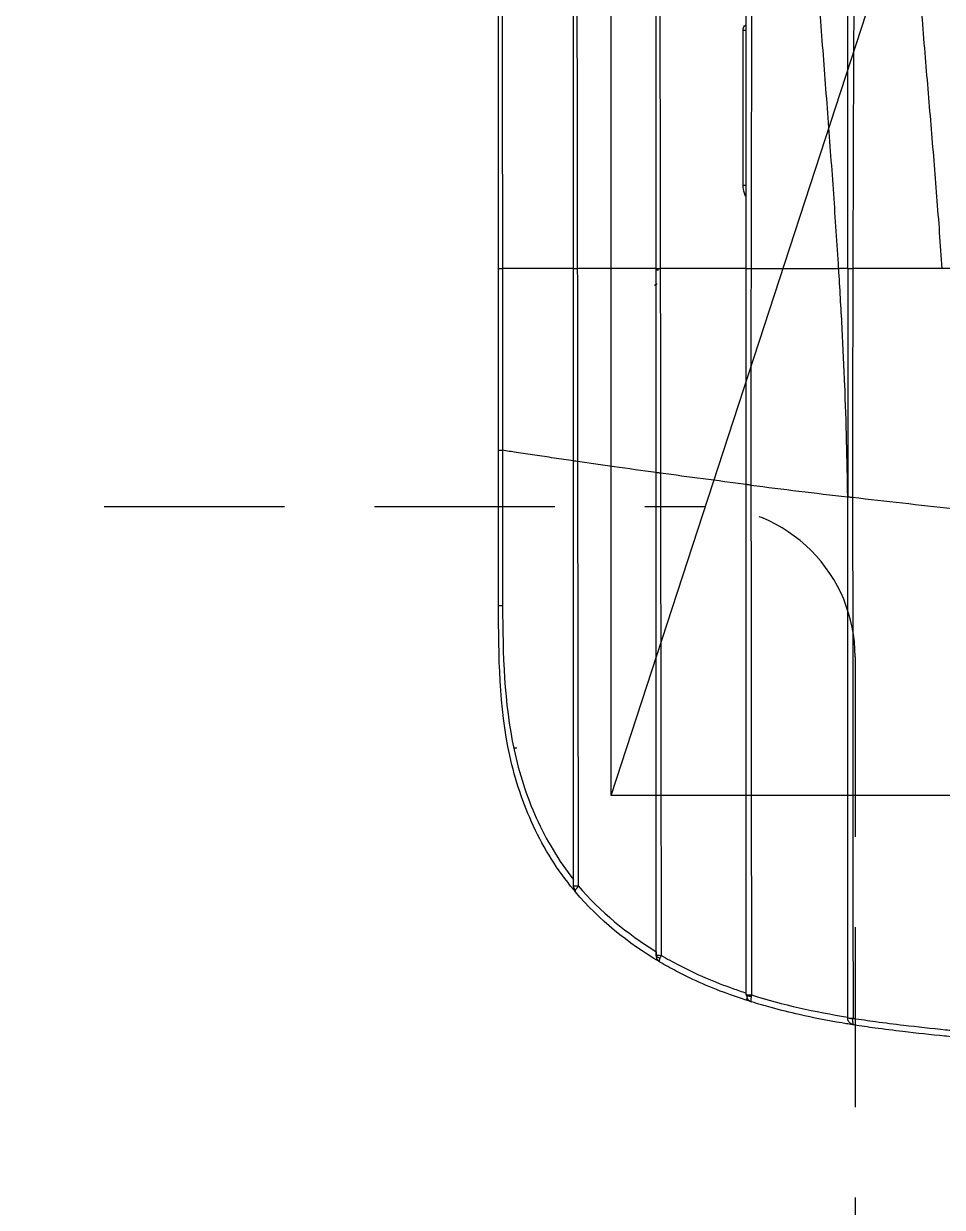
# Model space of a CAD drawing. Header units: millimetres. Extents: x 204923 to 257123, y 77248 to 107783.
# Drawn here: x 219241.4 to 219363.7, y 94981 to 95138.7 of the extents above; entities that cross this region are included whole.
import ezdxf

# ---------------------------------------------------------------- set-up
doc = ezdxf.new("R2010")
doc.units = ezdxf.units.MM
doc.header["$LTSCALE"] = 30
doc.linetypes.add('DH-HID2', pattern=[1.2, 0.8, -0.4])
doc.linetypes.add('HIDDEN', pattern=[9.525, 6.35, -3.175])
doc.layers.add('FU-FURM', color=251, linetype='DH-HID2')
doc.layers.add('도면층8', color=8, linetype='Continuous')

# ---------------------------------------------------------------- blocks, each defined once
blk = doc.blocks.new('*U221')
at = {"color": 1, "linetype": 'HIDDEN'}
blk.add_line((1479.94, 14.99), (39.94, 484.99), dxfattribs=at)
at = {"color": 8}
for p, q in [((1428.36, 33), (1428.35, 33)), ((1435.34, 21), (1435.34, 21)), ((1501.24, 21), (1501.24, 21)), ((1473.57, 2.11), (1473.57, 2.44))]:
    blk.add_line(p, q, dxfattribs=at)
at = {"color": 1, "linetype": 'HIDDEN'}
blk.add_lwpolyline([(1479.94, 484.99), (1479.94, 14.99), (39.94, 14.99), (39.94, 484.99)], close=True, dxfattribs=at)
at = {"color": 8}
for centre, major_axis, ratio, start_param, end_param in [((1509.49, 47.3), (0, -0.8), 0.119511, 0, 1.46681), ((1509.5, 47.3), (0, 0.8), 0.145746, 3.141593, 4.60462), ((1506.41, 33.8), (0, -0.8), 0.09375, 0, 1.435998), ((1506.45, 33.8), (0, -0.8), 0.265872, 0, 1.386436), ((1377.99, 32.65), (0, 0.3), 0.022602, 4.431318, 6.283185), ((1398.64, 32.65), (0, 0.3), 0.032103, 4.44044, 6.283185), ((1409.94, 21.05), (0, -0.6), 0.028131, 4.389048, 4.795946), ((1409.96, 21.05), (0.004, -0.6), 0.025903, 4.388882, 4.795863), ((1412, 20.87), (-0.187, 0.235), 0.183787, 0, 1.840109), ((1501.16, 21.8), (0, -0.8), 0.065781, 0, 1.396113), ((1501.24, 21.8), (0, 0.8), 0.414276, 3.141593, 4.358439), ((1491.93, 10.8), (0, -0.8), 0.036559, 0, 1.335493), ((1492.11, 10.8), (0, 0.8), 0.561889, 3.141593, 4.019869)]:
    blk.add_ellipse(centre, major_axis=major_axis, ratio=ratio, start_param=start_param, end_param=end_param, dxfattribs=at)
for points, degree in [([(1409.74, 60.5), (1409.74, 60.02), (1409.74, 59.56), (1409.74, 59.09)], 3), ([(1441.74, 60.5), (1441.26, 56.03), (1440.76, 51.56), (1440.25, 47.16)], 3), ([(1510.48, 47.35), (1510.43, 47.06), (1510.39, 46.78), (1510.34, 46.5)], 3), ([(1395.33, 46.5), (1388.22, 46.5), (1381.1, 46.5), (1373.98, 46.5)], 3), ([(1396.54, 46.5), (1396.14, 46.5), (1395.73, 46.5), (1395.33, 46.5)], 3), ([(1409.74, 47.19), (1419.92, 47.16), (1430.08, 47.15), (1440.25, 47.16)], 3), ([(1409.74, 46.5), (1409.74, 46.09), (1409.74, 45.69), (1409.74, 45.3)], 3), ([(1409.74, 46.5), (1417.8, 46.5), (1425.85, 46.5), (1433.9, 46.5)], 3), ([(1433.9, 46.5), (1434.85, 46.5), (1435.8, 46.5), (1436.75, 46.5)], 3), ([(1436.75, 46.5), (1437.89, 46.5), (1439.03, 46.5), (1440.16, 46.5)], 3), ([(1438.59, 33.62), (1439.13, 37.84), (1439.65, 42.16), (1440.16, 46.5)], 3), ([(1440.16, 46.5), (1440.16, 46.5)], 1), ([(1509.49, 46.5), (1486.44, 46.5), (1463.32, 46.5), (1440.16, 46.5)], 3), ([(1440.25, 47.16), (1463.41, 47.17), (1486.53, 47.19), (1509.59, 47.22)], 3), ([(1506.49, 33.69), (1507.8, 37.86), (1508.74, 42.17), (1509.44, 46.5)], 3), ([(1509.5, 46.5), (1509.49, 46.5), (1509.49, 46.5), (1509.49, 46.5)], 3), ([(1509.59, 47.22), (1509.59, 47.22), (1509.6, 47.21), (1509.61, 47.21)], 3), ([(1409.74, 33.63), (1419.36, 33.61), (1428.98, 33.61), (1438.59, 33.62)], 3), ([(1438.59, 33.62), (1461.25, 33.63), (1483.89, 33.66), (1506.49, 33.69)], 3), ([(1506.49, 33.69), (1506.55, 33.68), (1506.6, 33.67), (1506.66, 33.65)], 3), ([(1507.18, 33), (1507.18, 33.01), (1507.08, 33.05), (1506.91, 33.11)], 3), ([(1409.74, 33), (1379.01, 33), (1348.26, 33), (1317.52, 33)], 3), ([(1377.99, 32.95), (1384.88, 32.95), (1391.76, 32.95), (1398.64, 32.95)], 3), ([(1409.74, 33), (1409.74, 29.11), (1409.74, 25.23), (1409.74, 21.54)], 3), ([(1438.5, 33), (1428.92, 33), (1419.33, 33), (1409.74, 33)], 3), ([(1438.5, 33), (1438.01, 29.13), (1437.5, 25.3), (1437, 21.57)], 3), ([(1438.5, 33), (1438.5, 33)], 1), ([(1506.41, 33), (1483.81, 33), (1461.17, 33), (1438.5, 33)], 3), ([(1506.45, 33), (1506.44, 33), (1506.43, 33), (1506.41, 33)], 3), ([(1409.74, 21), (1409.74, 21), (1409.74, 21.23), (1409.74, 21.54)], 3), ([(1436.91, 21), (1427.86, 21), (1418.8, 21), (1409.74, 21)], 3), ([(1409.93, 21.24), (1409.93, 21.24), (1409.94, 21.24), (1409.94, 21.24)], 3), ([(1436.91, 21), (1436.91, 21)], 1), ([(1491.96, 10.61), (1495.4, 13.56), (1498.31, 17.12), (1500.72, 21)], 3), ([(1502.09, 21.49), (1499.61, 17.25), (1496.48, 13.38), (1492.75, 10.24)], 3), ([(1501.21, 21.66), (1501.33, 21.61), (1501.45, 21.56), (1501.55, 21.52)], 3), ([(1409.74, 10), (1409.74, 10), (1409.74, 10.2), (1409.74, 10.49)], 3), ([(1435.36, 10), (1426.82, 10), (1418.28, 10), (1409.74, 10)], 3), ([(1435.36, 10), (1435.36, 10)], 1), ([(1409.74, 0), (1409.74, 0), (1409.74, 0.2), (1409.74, 0.51)], 3), ([(1433.94, 0), (1425.87, 0), (1417.81, 0), (1409.74, 0)], 3), ([(1433.94, 0), (1433.95, 0), (1433.95, 0.21), (1433.95, 0.52)], 3), ([(1454.62, 0), (1454.62, 0), (1454.62, 0.21), (1454.62, 0.54)], 3)]:
    blk.add_open_spline(points, degree=degree, dxfattribs=at)
for points, knots in [([(1509.59, 47.22), (1509.74, 48.22), (1509.89, 49.22), (1510.2, 51.46), (1510.35, 52.7), (1510.72, 55.81), (1510.92, 57.68), (1511.14, 59.87), (1511.17, 60.18), (1511.2, 60.5), (1511.2, 60.5), (1511.2, 60.5)], [0, 0, 0, 0, 0.227114, 0.227114, 0.507581, 0.507581, 0.928515, 0.928515, 0.999968, 0.999968, 1, 1, 1, 1]), ([(1512.16, 61.35), (1512.13, 61.07), (1512.1, 60.78), (1512.04, 60.14), (1512, 59.77), (1511.78, 57.56), (1511.58, 55.7), (1511.22, 52.62), (1511.06, 51.38), (1510.77, 49.21), (1510.63, 48.28), (1510.48, 47.35)], [0, 0, 0, 0, 0.060502, 0.060502, 0.138457, 0.138457, 0.534383, 0.534383, 0.798681, 0.798681, 1, 1, 1, 1]), ([(1409.74, 59.1), (1406.55, 58.87), (1400.16, 58.41), (1390.59, 57.62), (1380.82, 56.79), (1374.24, 56.26), (1370.85, 55.99)], [0, 0, 0, 0, 0.246108, 0.492163, 0.738161, 1, 1, 1, 1]), ([(1409.74, 59.1), (1409.74, 58.16), (1409.74, 56.25), (1409.74, 53.31), (1409.74, 50.27), (1409.74, 48.23), (1409.74, 47.19)], [0, 0, 0, 0, 0.236505, 0.481944, 0.736426, 1, 1, 1, 1]), ([(1319.45, 47.55), (1334.5, 47.55), (1349.56, 47.45), (1379.66, 47.28), (1394.7, 47.22), (1409.74, 47.19)], [0, 0, 0, 0, 0.5, 0.5, 1, 1, 1, 1]), ([(1510.48, 47.35), (1510.48, 47.34), (1510.48, 47.34), (1510.48, 47.32), (1510.48, 47.3), (1510.46, 47.22), (1510.44, 47.16), (1510.38, 47.03), (1510.34, 46.96), (1510.22, 46.8), (1510.13, 46.71), (1509.95, 46.6), (1509.87, 46.57), (1509.69, 46.51), (1509.59, 46.5), (1509.5, 46.5)], [0, 0, 0, 0, 0.00456, 0.00456, 0.045326, 0.045326, 0.183125, 0.183125, 0.351772, 0.351772, 0.609152, 0.609152, 0.796616, 0.796616, 1, 1, 1, 1]), ([(1510.48, 47.35), (1510.48, 47.35), (1510.48, 47.34), (1510.48, 47.34), (1510.48, 47.33), (1510.47, 47.31), (1510.46, 47.3), (1510.42, 47.27), (1510.39, 47.25), (1510.29, 47.22), (1510.21, 47.21), (1510.05, 47.19), (1509.97, 47.19), (1509.8, 47.2), (1509.71, 47.2), (1509.61, 47.21)], [0, 0, 0, 0, 0.004561, 0.004561, 0.045321, 0.045321, 0.183106, 0.183106, 0.351747, 0.351747, 0.609125, 0.609125, 0.796595, 0.796595, 1, 1, 1, 1]), ([(1409.74, 46.5), (1408.15, 46.5), (1403.75, 46.5), (1399.35, 46.5), (1396.54, 46.5)], [0, 0, 0, 0, 0.360849, 1, 1, 1, 1]), ([(1409.74, 46.5), (1409.74, 46.53), (1409.74, 46.57), (1409.74, 46.87), (1409.74, 47.09), (1409.74, 47.19)], [0, 0, 0, 0, 0.395956, 0.72951, 1, 1, 1, 1]), ([(1440.16, 46.5), (1437.69, 46.46), (1432.7, 46.39), (1425.15, 46.12), (1417.48, 45.77), (1412.33, 45.46), (1409.74, 45.31)], [0, 0, 0, 0, 0.244293, 0.492387, 0.744298, 1, 1, 1, 1]), ([(1440.25, 47.16), (1440.24, 47.07), (1440.21, 46.89), (1440.19, 46.68), (1440.17, 46.53), (1440.17, 46.51), (1440.16, 46.5)], [0, 0, 0, 0, 0.259243, 0.49995, 0.747682, 1, 1, 1, 1]), ([(1510.34, 46.5), (1510.34, 46.5), (1510.34, 46.5), (1510.3, 46.24), (1510.26, 45.98), (1509.89, 43.82), (1509.53, 41.93), (1508.82, 38.81), (1508.51, 37.56), (1507.93, 35.45), (1507.68, 34.57), (1507.4, 33.7)], [0, 0, 0, 0, 0.000005, 0.000005, 0.060466, 0.060466, 0.498822, 0.498822, 0.791344, 0.791344, 1, 1, 1, 1]), ([(1409.74, 45.3), (1406.43, 45.09), (1399.74, 44.65), (1389.62, 43.9), (1379.42, 43.12), (1372.59, 42.61), (1369.19, 42.36)], [0, 0, 0, 0, 0.245079, 0.494613, 0.748597, 1, 1, 1, 1]), ([(1409.74, 33.63), (1409.74, 34.67), (1409.74, 36.7), (1409.74, 39.71), (1409.74, 42.56), (1409.74, 44.41), (1409.74, 45.3)], [0, 0, 0, 0, 0.271735, 0.528869, 0.771564, 1, 1, 1, 1]), ([(1317.64, 33.88), (1332.99, 33.88), (1348.35, 33.8), (1379.05, 33.69), (1394.4, 33.65), (1409.74, 33.63)], [0, 0, 0, 0, 0.5, 0.5, 1, 1, 1, 1]), ([(1409.74, 33), (1409.74, 33.02), (1409.74, 33.06), (1409.74, 33.33), (1409.74, 33.53), (1409.74, 33.63)], [0, 0, 0, 0, 0.396581, 0.730118, 1, 1, 1, 1]), ([(1438.59, 33.62), (1438.58, 33.53), (1438.57, 33.45), (1438.55, 33.29), (1438.54, 33.23), (1438.52, 33.12), (1438.52, 33.07), (1438.51, 33.02), (1438.51, 33), (1438.5, 33)], [0, 0, 0, 0, 0.251918, 0.251918, 0.503947, 0.503947, 0.754391, 0.754391, 1, 1, 1, 1]), ([(1506.45, 33), (1506.55, 33), (1506.66, 33.02), (1506.85, 33.08), (1506.93, 33.12), (1507.12, 33.25), (1507.22, 33.35), (1507.34, 33.53), (1507.38, 33.61), (1507.4, 33.7), (1507.4, 33.7), (1507.4, 33.7)], [0, 0, 0, 0, 0.244299, 0.244299, 0.466785, 0.466785, 0.784954, 0.784954, 0.994912, 0.994912, 1, 1, 1, 1]), ([(1506.66, 33.65), (1506.76, 33.63), (1506.85, 33.62), (1507.01, 33.6), (1507.09, 33.6), (1507.23, 33.6), (1507.3, 33.62), (1507.38, 33.66), (1507.4, 33.68), (1507.4, 33.7), (1507.4, 33.7), (1507.4, 33.7)], [0, 0, 0, 0, 0.244338, 0.244338, 0.46683, 0.46683, 0.78498, 0.78498, 0.994908, 0.994908, 1, 1, 1, 1]), ([(1507.4, 33.7), (1507.36, 33.57), (1507.32, 33.44), (1507.24, 33.21), (1507.21, 33.1), (1507.18, 33), (1507.18, 33), (1507.18, 33)], [0, 0, 0, 0, 0.553326, 0.553326, 0.999919, 0.999919, 1, 1, 1, 1]), ([(1378, 32.57), (1377.95, 32.57), (1377.89, 32.57), (1377.74, 32.6), (1377.64, 32.64), (1377.46, 32.74), (1377.38, 32.81), (1377.28, 32.92), (1377.26, 32.96), (1377.24, 32.99)], [0, 0, 0, 0, 0.170559, 0.170559, 0.505418, 0.505418, 0.853274, 0.853274, 1, 1, 1, 1]), ([(1398.65, 32.57), (1398.45, 32.57), (1398.25, 32.57), (1397.25, 32.57), (1396.45, 32.57), (1392.46, 32.57), (1389.26, 32.57), (1383.37, 32.57), (1380.69, 32.57), (1378, 32.57)], [0, 0, 0, 0, 0.029041, 0.029041, 0.145204, 0.145204, 0.60986, 0.60986, 1, 1, 1, 1]), ([(1400.21, 32.96), (1400.05, 32.88), (1399.88, 32.8), (1399.37, 32.63), (1399.01, 32.57), (1398.65, 32.57)], [0, 0, 0, 0, 0.337448, 0.337448, 1, 1, 1, 1]), ([(1501.21, 21.66), (1501.65, 22.42), (1502.08, 23.2), (1503.09, 25.15), (1503.66, 26.34), (1504.71, 28.75), (1505.19, 29.98), (1505.83, 31.81), (1506.03, 32.4), (1506.22, 33)], [0, 0, 0, 0, 0.213946, 0.213946, 0.53186, 0.53186, 0.848701, 0.848701, 1, 1, 1, 1]), ([(1507.18, 33), (1507.18, 33), (1507.18, 33), (1506.96, 32.29), (1506.72, 31.59), (1506.03, 29.65), (1505.55, 28.42), (1504.49, 26), (1503.92, 24.81), (1502.92, 22.92), (1502.52, 22.2), (1502.1, 21.49)], [0, 0, 0, 0, 0.000005, 0.000005, 0.176011, 0.176011, 0.489497, 0.489497, 0.803985, 0.803985, 1, 1, 1, 1]), ([(1409.74, 21), (1409.03, 21), (1408.32, 21), (1397.21, 21), (1386.8, 21), (1366.22, 21), (1356.05, 21), (1335.85, 21), (1325.82, 21), (1315.79, 21)], [0, 0, 0, 0, 0.022631, 0.022631, 0.354983, 0.354983, 0.679805, 0.679805, 1, 1, 1, 1]), ([(1315.86, 21.42), (1325.87, 21.42), (1335.88, 21.43), (1356.06, 21.45), (1366.23, 21.47), (1386.82, 21.5), (1397.23, 21.52), (1408.34, 21.54), (1409.04, 21.54), (1409.74, 21.54)], [0, 0, 0, 0, 0.319811, 0.319811, 0.644923, 0.644923, 0.97758, 0.97758, 1, 1, 1, 1]), ([(1409.74, 21.54), (1418.83, 21.55), (1427.91, 21.57), (1437, 21.57), (1437, 21.57), (1437, 21.57)], [0, 0, 0, 0, 0.999998, 0.999998, 1, 1, 1, 1]), ([(1409.74, 21), (1409.74, 19.92), (1409.74, 17.93), (1409.74, 15.28), (1409.74, 13.2), (1409.74, 11.66), (1409.74, 10.83), (1409.74, 10.49)], [0, 0, 0, 0, 0.301042, 0.551788, 0.751881, 0.901269, 1, 1, 1, 1]), ([(1436.91, 21), (1436.66, 19.12), (1436.17, 15.58), (1435.67, 12.13), (1435.44, 10.53)], [0, 0, 0, 0, 0.525932, 1, 1, 1, 1]), ([(1437, 21.57), (1436.98, 21.49), (1436.96, 21.33), (1436.94, 21.15), (1436.92, 21.02), (1436.92, 21.01), (1436.91, 21)], [0, 0, 0, 0, 0.261877, 0.500466, 0.750988, 1, 1, 1, 1]), ([(1501.16, 21), (1498.45, 21), (1495.74, 21), (1483.21, 21), (1473.38, 21), (1454.67, 21), (1445.79, 21), (1436.91, 21)], [0, 0, 0, 0, 0.12646, 0.12646, 0.585568, 0.585568, 1, 1, 1, 1]), ([(1500.72, 21), (1490.33, 21), (1479.93, 21), (1458.76, 21), (1448, 21), (1437.12, 21), (1437.02, 21), (1436.91, 21)], [0, 0, 0, 0, 0.488967, 0.488967, 0.995055, 0.995055, 1, 1, 1, 1]), ([(1437, 21.57), (1445.86, 21.58), (1454.73, 21.59), (1473.42, 21.62), (1483.26, 21.63), (1495.79, 21.65), (1498.5, 21.66), (1501.21, 21.66)], [0, 0, 0, 0, 0.413984, 0.413984, 0.873443, 0.873443, 1, 1, 1, 1]), ([(1500.72, 21), (1500.89, 21), (1501.06, 21), (1501.22, 21), (1501.23, 21), (1501.24, 21)], [0, 0, 0, 0, 0.941032, 0.941032, 1, 1, 1, 1]), ([(1501.24, 21), (1501.24, 21), (1501.24, 21), (1501.21, 21), (1501.18, 21), (1501.16, 21)], [0, 0, 0, 0, 0.078683, 0.078683, 1, 1, 1, 1]), ([(1502.1, 21.49), (1502.1, 21.49), (1502.1, 21.49), (1502.05, 21.41), (1501.99, 21.33), (1501.82, 21.18), (1501.71, 21.11), (1501.48, 21.02), (1501.36, 21), (1501.24, 21)], [0, 0, 0, 0, 0.006203, 0.006203, 0.286153, 0.286153, 0.666961, 0.666961, 1, 1, 1, 1]), ([(1502.1, 21.49), (1502.1, 21.49), (1502.1, 21.49), (1502.09, 21.47), (1502.06, 21.45), (1501.97, 21.43), (1501.9, 21.43), (1501.74, 21.46), (1501.65, 21.49), (1501.55, 21.52)], [0, 0, 0, 0, 0.00621, 0.00621, 0.286125, 0.286125, 0.666926, 0.666926, 1, 1, 1, 1]), ([(1409.74, 10), (1406.33, 10), (1402.93, 10), (1391.28, 10), (1383.03, 10), (1358.29, 10), (1341.8, 10), (1321.58, 10), (1317.84, 10), (1314.11, 10)], [0, 0, 0, 0, 0.106844, 0.106844, 0.365542, 0.365542, 0.882945, 0.882945, 1, 1, 1, 1]), ([(1314.17, 10.38), (1317.88, 10.38), (1321.6, 10.38), (1341.8, 10.39), (1358.3, 10.41), (1383.04, 10.45), (1391.29, 10.46), (1402.93, 10.48), (1406.34, 10.49), (1409.74, 10.49)], [0, 0, 0, 0, 0.116518, 0.116518, 0.634308, 0.634308, 0.893201, 0.893201, 1, 1, 1, 1]), ([(1409.74, 10.49), (1418.31, 10.51), (1426.87, 10.52), (1435.44, 10.53), (1435.44, 10.53), (1435.44, 10.53)], [0, 0, 0, 0, 0.999998, 0.999998, 1, 1, 1, 1]), ([(1409.74, 10), (1409.74, 9.44), (1409.74, 8.32), (1409.74, 6.68), (1409.74, 4.87), (1409.74, 2.8), (1409.74, 1.31), (1409.74, 0.51)], [0, 0, 0, 0, 0.16608, 0.332476, 0.499267, 0.733907, 1, 1, 1, 1]), ([(1435.36, 10), (1435.23, 9.12), (1434.98, 7.38), (1434.6, 4.82), (1434.26, 2.53), (1434.04, 1.12), (1433.95, 0.52)], [0, 0, 0, 0, 0.264848, 0.529697, 0.794545, 1, 1, 1, 1]), ([(1435.44, 10.53), (1435.42, 10.37), (1435.38, 10.08), (1435.37, 10.03), (1435.36, 10)], [0, 0, 0, 0, 0.526922, 1, 1, 1, 1]), ([(1491.93, 10), (1488.08, 10), (1484.23, 10), (1474.88, 10), (1469.39, 10), (1458.41, 10), (1452.92, 10), (1443.41, 10), (1439.38, 10), (1435.36, 10)], [0, 0, 0, 0, 0.204297, 0.204297, 0.495492, 0.495492, 0.786688, 0.786688, 1, 1, 1, 1]), ([(1435.44, 10.53), (1435.44, 10.53), (1435.44, 10.53), (1439.44, 10.53), (1443.45, 10.53), (1452.94, 10.54), (1458.43, 10.55), (1469.42, 10.57), (1474.91, 10.58), (1484.25, 10.6), (1488.11, 10.6), (1491.96, 10.61)], [0, 0, 0, 0, 0.000001, 0.000001, 0.21248, 0.21248, 0.503983, 0.503983, 0.795486, 0.795486, 1, 1, 1, 1]), ([(1492.46, 10), (1489.89, 7.85), (1487.01, 6.06), (1481, 3.25), (1477.86, 2.21), (1468.09, 0.07), (1461.32, 0), (1454.62, 0)], [0, 0, 0, 0, 0.25, 0.25, 0.5, 0.5, 1, 1, 1, 1]), ([(1454.62, 0.54), (1461.07, 0.56), (1467.56, 0.72), (1476.97, 2.74), (1480, 3.71), (1485.81, 6.33), (1488.62, 8), (1491.13, 10)], [0, 0, 0, 0, 0.5, 0.5, 0.75, 0.75, 1, 1, 1, 1]), ([(1492.11, 10), (1492.09, 10), (1492.08, 10), (1492.02, 10), (1491.97, 10), (1491.93, 10)], [0, 0, 0, 0, 0.27435, 0.27435, 1, 1, 1, 1]), ([(1491.96, 10.61), (1492.07, 10.54), (1492.18, 10.46), (1492.29, 10.39), (1492.31, 10.38), (1492.37, 10.34), (1492.41, 10.31), (1492.45, 10.29)], [0, 0, 0, 0, 0.602639, 0.602639, 0.700862, 0.700862, 1, 1, 1, 1]), ([(1492.1, 10), (1492.12, 10), (1492.14, 10), (1492.23, 10), (1492.3, 10), (1492.39, 10), (1492.43, 10), (1492.46, 10), (1492.46, 10), (1492.46, 10)], [0, 0, 0, 0, 0.088851, 0.088851, 0.481031, 0.481031, 0.789211, 0.789211, 1, 1, 1, 1]), ([(1492.75, 10.24), (1492.75, 10.23), (1492.75, 10.23), (1492.67, 10.17), (1492.59, 10.12), (1492.42, 10.05), (1492.33, 10.02), (1492.2, 10), (1492.15, 10), (1492.11, 10)], [0, 0, 0, 0, 0.009114, 0.009114, 0.424228, 0.424228, 0.805411, 0.805411, 1, 1, 1, 1]), ([(1492.75, 10.24), (1492.75, 10.24), (1492.75, 10.24), (1492.73, 10.22), (1492.7, 10.21), (1492.62, 10.22), (1492.58, 10.23), (1492.51, 10.26), (1492.48, 10.27), (1492.45, 10.29)], [0, 0, 0, 0, 0.00913, 0.00913, 0.424234, 0.424234, 0.800681, 0.800681, 1, 1, 1, 1]), ([(1492.46, 10), (1492.48, 10.02), (1492.52, 10.05), (1492.59, 10.1), (1492.63, 10.14), (1492.65, 10.16), (1492.65, 10.16)], [0, 0, 0, 0, 0.243292, 0.494316, 0.918081, 1, 1, 1, 1]), ([(1492.65, 10.16), (1492.68, 10.18), (1492.71, 10.2), (1492.72, 10.21), (1492.72, 10.22), (1492.72, 10.22)], [0, 0, 0, 0, 0.547604, 0.933704, 1, 1, 1, 1]), ([(1312.57, 0.4), (1321.04, 0.4), (1329.52, 0.41), (1354.01, 0.43), (1370.02, 0.46), (1393.93, 0.5), (1401.84, 0.51), (1409.74, 0.51)], [0, 0, 0, 0, 0.261714, 0.261714, 0.756054, 0.756054, 1, 1, 1, 1]), ([(1409.74, 0), (1401.83, 0), (1393.93, 0), (1370.02, 0), (1354.01, 0), (1329.52, 0), (1321.04, 0), (1312.57, 0)], [0, 0, 0, 0, 0.243953, 0.243953, 0.738293, 0.738293, 1, 1, 1, 1]), ([(1409.74, 0.51), (1417.81, 0.52), (1425.88, 0.52), (1433.95, 0.52), (1433.95, 0.52), (1433.95, 0.52)], [0, 0, 0, 0, 0.999998, 0.999998, 1, 1, 1, 1]), ([(1454.62, 0), (1451.18, 0), (1447.74, 0), (1440.85, 0), (1437.4, 0), (1433.94, 0)], [0, 0, 0, 0, 0.499048, 0.499048, 1, 1, 1, 1]), ([(1433.95, 0.52), (1433.95, 0.52), (1433.95, 0.52), (1437.4, 0.52), (1440.85, 0.52), (1447.75, 0.52), (1451.18, 0.52), (1454.62, 0.54)], [0, 0, 0, 0, 0.000003, 0.000003, 0.500936, 0.500936, 1, 1, 1, 1])]:
    blk.add_open_spline(points, degree=3, knots=knots, dxfattribs=at)
blk = doc.blocks.new('F-701-3')
at = {"layer": 'FU-FURM'}
blk.add_lwpolyline([(-120, -360), (-680, -360, -0.414214), (-700, -340), (-700, -80, -0.414214), (-680, -60), (-120, -60, -0.414214), (-100, -80), (-100, -340, -0.414214)], format="xyb", close=True, dxfattribs=at)

msp = doc.modelspace()

# ---------------------------------------------------------------- block references
at = {"layer": 'FU-FURM', "rotation": 89.99999999999991}
msp.add_blockref('F-701-3', (218992.1, 95174.37), dxfattribs=at)
at = {"layer": '도면층8', "rotation": 270}
msp.add_blockref('*U221', (219304.61, 96515.81), dxfattribs=at)

doc.saveas('drawing.dxf')
